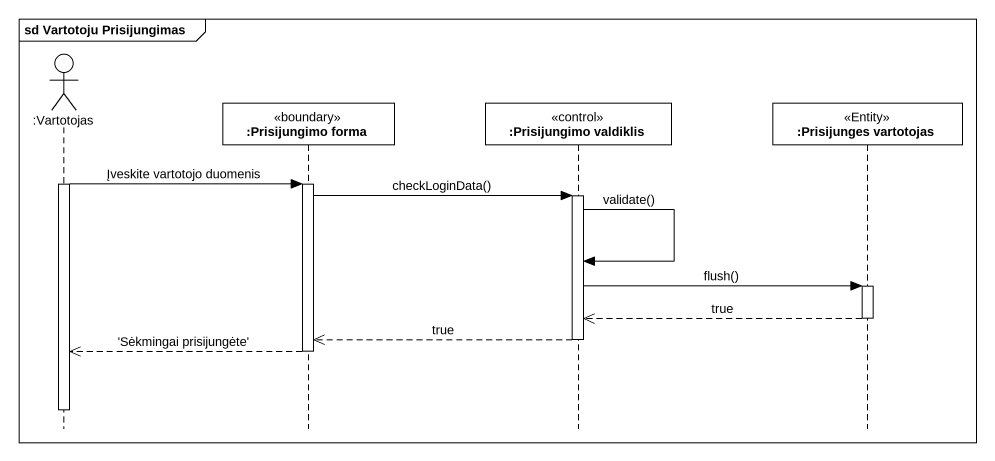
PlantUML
@startuml
mainframe sd Vartotoju Prisijungimas
hide footbox
actor ":Vartotojas" as Vartotojas
participant ":Prisijungimo forma" as Prisijungimo_forma <<boundary>>
participant ":Prisijungimo valdiklis" as Prisijungimo_valdiklis <<control>>
participant ":Prisijunges vartotojas" as Prisijunges_vartotojas <<Entity>>

activate Vartotojas
Vartotojas -> Prisijungimo_forma : Įveskite vartotojo duomenis
activate Prisijungimo_forma
Prisijungimo_forma -> Prisijungimo_valdiklis : checkLoginData()
activate Prisijungimo_valdiklis
Prisijungimo_valdiklis -> Prisijungimo_valdiklis : validate()
Prisijungimo_valdiklis -> Prisijunges_vartotojas : flush()
activate Prisijunges_vartotojas
Prisijunges_vartotojas -->> Prisijungimo_valdiklis : true
deactivate Prisijunges_vartotojas
Prisijungimo_valdiklis -->> Prisijungimo_forma : true
deactivate Prisijungimo_valdiklis
Prisijungimo_forma -->> Vartotojas : 'Sėkmingai prisijungėte'
deactivate Prisijungimo_forma
deactivate Vartotojas
@enduml
